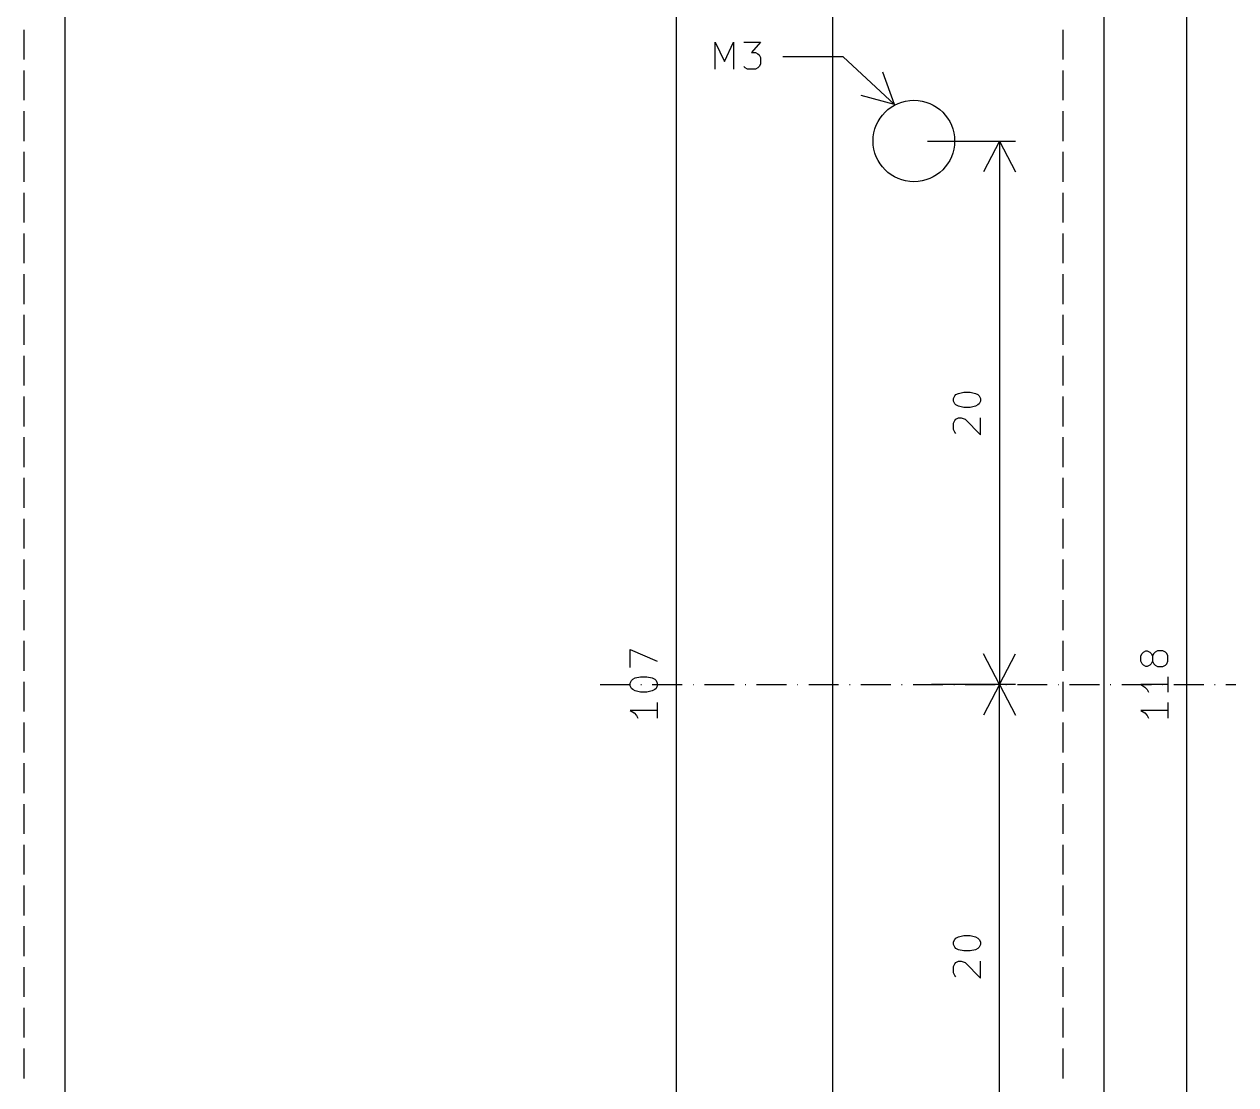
# Model space of a CAD drawing. Header units: millimetres. Extents: x 132 to 491, y -200 to -1.
# Drawn here: x 421.8 to 466.4, y -122.03 to -83 of the extents above; entities that cross this region are included whole.
import ezdxf

# ---------------------------------------------------------------- set-up
doc = ezdxf.new("R2010")
doc.units = ezdxf.units.MM
doc.layers.add('User.3', color=254, linetype='CONTINUOUS', true_color=0xb4dbd2)
doc.layers.add('User.4', color=57, linetype='CONTINUOUS', true_color=0x484848)

msp = doc.modelspace()

# ---------------------------------------------------------------- linework, layer by layer
at = {"layer": 'User.3', "linetype": 'CONTINUOUS'}
for p, q in [((464.6, -166.3), (464.6, -48.3)), ((461.55, -164.8), (461.55, -49.8)), ((423.3, -52.3), (423.3, -162.3)), ((445.8, -53.8), (445.8, -160.8)), ((451.55, -53.8), (451.55, -160.8)), ((421.8, -84.3), (421.8, -83.2)), ((460.05, -84.3), (460.05, -83.2)), ((447.240476, -84.654819), (447.240476, -83.654819)), ((447.240476, -83.654819), (447.573809, -84.369104)), ((447.573809, -84.369104), (447.907142, -83.654819)), ((447.907142, -83.654819), (447.907142, -84.654819)), ((448.288095, -83.654819), (448.907142, -83.654819)), ((448.907142, -83.654819), (448.573809, -84.035771)), ((448.573809, -84.035771), (448.716666, -84.035771)), ((448.716666, -84.035771), (448.811904, -84.08339)), ((448.811904, -84.08339), (448.859523, -84.131009)), ((448.859523, -84.131009), (448.907142, -84.226247)), ((448.907142, -84.226247), (448.907142, -84.464342)), ((451.95, -84.2), (449.722619, -84.2)), ((453.834472, -85.958841), (451.95, -84.2)), ((421.8, -85.8), (421.8, -84.7)), ((448.335714, -84.6072), (448.288095, -84.55958)), ((448.430952, -84.654819), (448.335714, -84.6072)), ((448.716666, -84.654819), (448.430952, -84.654819)), ((448.811904, -84.6072), (448.716666, -84.654819)), ((448.859523, -84.55958), (448.811904, -84.6072)), ((448.907142, -84.464342), (448.859523, -84.55958)), ((460.05, -85.8), (460.05, -84.7)), ((453.834472, -85.958841), (453.411061, -84.761501)), ((453.834472, -85.958841), (452.61081, -85.618913)), ((421.8, -87.3), (421.8, -86.2)), ((460.05, -87.3), (460.05, -86.2)), ((455.05, -87.3), (458.28642, -87.3)), ((457.7, -87.3), (457.113579, -88.426504)), ((457.7, -87.3), (457.7, -107.3)), ((457.7, -87.3), (458.286421, -88.426504)), ((421.8, -88.8), (421.8, -87.7)), ((460.05, -88.8), (460.05, -87.7)), ((421.8, -90.3), (421.8, -89.2)), ((460.05, -90.3), (460.05, -89.2)), ((421.8, -91.8), (421.8, -90.7)), ((460.05, -91.8), (460.05, -90.7)), ((421.8, -93.3), (421.8, -92.2)), ((460.05, -93.3), (460.05, -92.2)), ((421.8, -94.8), (421.8, -93.7)), ((460.05, -94.8), (460.05, -93.7)), ((421.8, -96.3), (421.8, -95.2)), ((460.05, -96.3), (460.05, -95.2)), ((421.8, -97.8), (421.8, -96.7)), ((456.004819, -96.77619), (456.052438, -96.680952)), ((456.004819, -96.871428), (456.004819, -96.77619)), ((456.052438, -96.680952), (456.100057, -96.633333)), ((456.100057, -96.633333), (456.195295, -96.585714)), ((456.195295, -96.585714), (456.385771, -96.538095)), ((456.385771, -96.538095), (456.623866, -96.538095)), ((456.623866, -96.538095), (456.814342, -96.585714)), ((456.814342, -96.585714), (456.90958, -96.633333)), ((456.90958, -96.633333), (456.9572, -96.680952)), ((456.9572, -96.680952), (457.004819, -96.77619)), ((457.004819, -96.77619), (457.004819, -96.871428)), ((460.05, -97.8), (460.05, -96.7)), ((456.052438, -96.966666), (456.004819, -96.871428)), ((456.100057, -97.014285), (456.052438, -96.966666)), ((456.195295, -97.061904), (456.100057, -97.014285)), ((456.385771, -97.109523), (456.195295, -97.061904)), ((456.623866, -97.109523), (456.385771, -97.109523)), ((456.814342, -97.061904), (456.623866, -97.109523)), ((456.90958, -97.014285), (456.814342, -97.061904)), ((456.9572, -96.966666), (456.90958, -97.014285)), ((457.004819, -96.871428), (456.9572, -96.966666)), ((456.004819, -97.680952), (456.052438, -97.585714)), ((456.052438, -97.585714), (456.100057, -97.538095)), ((456.100057, -97.538095), (456.195295, -97.490476)), ((456.195295, -97.490476), (456.290533, -97.490476)), ((456.290533, -97.490476), (456.43339, -97.538095)), ((456.43339, -97.538095), (457.004819, -98.109523)), ((457.004819, -98.109523), (457.004819, -97.490476)), ((456.004819, -97.919047), (456.004819, -97.680952)), ((456.052438, -98.014285), (456.004819, -97.919047)), ((456.100057, -98.061904), (456.052438, -98.014285)), ((421.8, -99.3), (421.8, -98.2)), ((460.05, -99.3), (460.05, -98.2)), ((421.8, -100.8), (421.8, -99.7)), ((460.05, -100.8), (460.05, -99.7)), ((421.8, -102.3), (421.8, -101.2)), ((460.05, -102.3), (460.05, -101.2)), ((421.8, -103.8), (421.8, -102.7)), ((460.05, -103.8), (460.05, -102.7)), ((421.8, -105.3), (421.8, -104.2)), ((460.05, -105.3), (460.05, -104.2)), ((421.8, -106.8), (421.8, -105.7)), ((460.05, -106.8), (460.05, -105.7)), ((444.104819, -106.680951), (444.104819, -106.014285)), ((444.104819, -106.014285), (445.104819, -106.442856)), ((462.952438, -106.157142), (463.000057, -106.109523)), ((463.000057, -106.109523), (463.095295, -106.061904)), ((463.095295, -106.061904), (463.142914, -106.061904)), ((463.142914, -106.061904), (463.238152, -106.109523)), ((463.238152, -106.109523), (463.285771, -106.157142)), ((463.428628, -106.109523), (463.381009, -106.157142)), ((463.523866, -106.061904), (463.428628, -106.109523)), ((463.714342, -106.061904), (463.523866, -106.061904)), ((463.80958, -106.109523), (463.714342, -106.061904)), ((463.8572, -106.157142), (463.80958, -106.109523)), ((457.7, -107.3), (457.113579, -106.173496)), ((457.7, -107.3), (458.286421, -106.173496)), ((462.904819, -106.25238), (462.952438, -106.157142)), ((462.904819, -106.442856), (462.904819, -106.25238)), ((462.952438, -106.538094), (462.904819, -106.442856)), ((463.000057, -106.585713), (462.952438, -106.538094)), ((463.095295, -106.633332), (463.000057, -106.585713)), ((463.238152, -106.585713), (463.142914, -106.633332)), ((463.285771, -106.538094), (463.238152, -106.585713)), ((463.285771, -106.157142), (463.33339, -106.25238)), ((463.33339, -106.442856), (463.285771, -106.538094)), ((463.381009, -106.157142), (463.33339, -106.25238)), ((463.33339, -106.25238), (463.33339, -106.442856)), ((463.33339, -106.442856), (463.381009, -106.538094)), ((463.381009, -106.538094), (463.428628, -106.585713)), ((463.428628, -106.585713), (463.523866, -106.633332)), ((463.714342, -106.633332), (463.80958, -106.585713)), ((463.80958, -106.585713), (463.8572, -106.538094)), ((463.904819, -106.25238), (463.8572, -106.157142)), ((463.8572, -106.538094), (463.904819, -106.442856)), ((463.904819, -106.442856), (463.904819, -106.25238)), ((444.295295, -107.061904), (444.485771, -107.014285)), ((444.485771, -107.014285), (444.723866, -107.014285)), ((444.723866, -107.014285), (444.914342, -107.061904)), ((463.142914, -106.633332), (463.095295, -106.633332)), ((463.523866, -106.633332), (463.714342, -106.633332)), ((463.904819, -107.014285), (463.904819, -107.585713)), ((421.8, -108.3), (421.8, -107.2)), ((443, -107.3), (444.1, -107.3)), ((444.104819, -107.25238), (444.152438, -107.157142)), ((444.104819, -107.347618), (444.104819, -107.25238)), ((444.152438, -107.442856), (444.104819, -107.347618)), ((444.152438, -107.157142), (444.200057, -107.109523)), ((444.200057, -107.490475), (444.152438, -107.442856)), ((444.200057, -107.109523), (444.295295, -107.061904)), ((444.5, -107.3), (444.52, -107.3)), ((444.914342, -107.061904), (445.00958, -107.109523)), ((444.92, -107.3), (446.02, -107.3)), ((445.00958, -107.109523), (445.0572, -107.157142)), ((445.0572, -107.442856), (445.00958, -107.490475)), ((445.0572, -107.157142), (445.104819, -107.25238)), ((445.104819, -107.347618), (445.0572, -107.442856)), ((445.104819, -107.25238), (445.104819, -107.347618)), ((446.42, -107.3), (446.44, -107.3)), ((446.84, -107.3), (447.94, -107.3)), ((448.34, -107.3), (448.36, -107.3)), ((448.76, -107.3), (449.86, -107.3)), ((450.26, -107.3), (450.28, -107.3)), ((450.68, -107.3), (451.78, -107.3)), ((452.18, -107.3), (452.2, -107.3)), ((452.6, -107.3), (453.7, -107.3)), ((454.1, -107.3), (454.12, -107.3)), ((454.52, -107.3), (455.62, -107.3)), ((458.28642, -107.3), (455.2, -107.3)), ((456.02, -107.3), (456.04, -107.3)), ((456.44, -107.3), (457.54, -107.3)), ((458.28642, -107.3), (456.55, -107.3)), ((457.7, -107.3), (457.113579, -108.426504)), ((457.7, -127.3), (457.7, -107.3)), ((457.7, -107.3), (458.286421, -108.426504)), ((457.94, -107.3), (457.96, -107.3)), ((458.36, -107.3), (459.46, -107.3)), ((459.86, -107.3), (459.88, -107.3)), ((460.05, -108.3), (460.05, -107.2)), ((460.28, -107.3), (461.38, -107.3)), ((461.78, -107.3), (461.8, -107.3)), ((462.2, -107.3), (463.3, -107.3)), ((463.904819, -107.299999), (462.904819, -107.299999)), ((462.904819, -107.299999), (463.047676, -107.395237)), ((463.047676, -107.395237), (463.142914, -107.490475)), ((463.7, -107.3), (463.72, -107.3)), ((464.12, -107.3), (465.22, -107.3)), ((465.62, -107.3), (465.64, -107.3)), ((466.04, -107.3), (466.4, -107.3)), ((444.295295, -107.538094), (444.200057, -107.490475)), ((444.485771, -107.585713), (444.295295, -107.538094)), ((444.723866, -107.585713), (444.485771, -107.585713)), ((444.914342, -107.538094), (444.723866, -107.585713)), ((445.00958, -107.490475), (444.914342, -107.538094)), ((463.142914, -107.490475), (463.190533, -107.585713)), ((445.104819, -108.25238), (444.104819, -108.25238)), ((444.104819, -108.25238), (444.247676, -108.347618)), ((444.247676, -108.347618), (444.342914, -108.442856)), ((445.104819, -107.966666), (445.104819, -108.538094)), ((463.904819, -108.25238), (462.904819, -108.25238)), ((462.904819, -108.25238), (463.047676, -108.347618)), ((463.047676, -108.347618), (463.142914, -108.442856)), ((463.904819, -107.966666), (463.904819, -108.538094)), ((421.8, -109.8), (421.8, -108.7)), ((444.342914, -108.442856), (444.390533, -108.538094)), ((460.05, -109.8), (460.05, -108.7)), ((463.142914, -108.442856), (463.190533, -108.538094)), ((421.8, -111.3), (421.8, -110.2)), ((460.05, -111.3), (460.05, -110.2)), ((421.8, -112.8), (421.8, -111.7)), ((460.05, -112.8), (460.05, -111.7)), ((421.8, -114.3), (421.8, -113.2)), ((460.05, -114.3), (460.05, -113.2)), ((421.8, -115.8), (421.8, -114.7)), ((460.05, -115.8), (460.05, -114.7)), ((421.8, -117.3), (421.8, -116.2)), ((460.05, -117.3), (460.05, -116.2)), ((456.004819, -116.77619), (456.052438, -116.680952)), ((456.004819, -116.871428), (456.004819, -116.77619)), ((456.052438, -116.680952), (456.100057, -116.633333)), ((456.100057, -116.633333), (456.195295, -116.585714)), ((456.195295, -116.585714), (456.385771, -116.538095)), ((456.385771, -116.538095), (456.623866, -116.538095)), ((456.623866, -116.538095), (456.814342, -116.585714)), ((456.814342, -116.585714), (456.90958, -116.633333)), ((456.90958, -116.633333), (456.9572, -116.680952)), ((456.9572, -116.680952), (457.004819, -116.77619)), ((457.004819, -116.77619), (457.004819, -116.871428)), ((456.052438, -116.966666), (456.004819, -116.871428)), ((456.100057, -117.014285), (456.052438, -116.966666)), ((456.195295, -117.061904), (456.100057, -117.014285)), ((456.385771, -117.109523), (456.195295, -117.061904)), ((456.623866, -117.109523), (456.385771, -117.109523)), ((456.814342, -117.061904), (456.623866, -117.109523)), ((456.90958, -117.014285), (456.814342, -117.061904)), ((456.9572, -116.966666), (456.90958, -117.014285)), ((457.004819, -116.871428), (456.9572, -116.966666)), ((421.8, -118.8), (421.8, -117.7)), ((456.004819, -117.680952), (456.052438, -117.585714)), ((456.004819, -117.919047), (456.004819, -117.680952)), ((456.052438, -117.585714), (456.100057, -117.538095)), ((456.100057, -117.538095), (456.195295, -117.490476)), ((456.195295, -117.490476), (456.290533, -117.490476)), ((456.290533, -117.490476), (456.43339, -117.538095)), ((456.43339, -117.538095), (457.004819, -118.109523)), ((457.004819, -118.109523), (457.004819, -117.490476)), ((460.05, -118.8), (460.05, -117.7)), ((456.052438, -118.014285), (456.004819, -117.919047)), ((456.100057, -118.061904), (456.052438, -118.014285)), ((421.8, -120.3), (421.8, -119.2)), ((460.05, -120.3), (460.05, -119.2)), ((421.8, -121.8), (421.8, -120.7)), ((460.05, -121.8), (460.05, -120.7))]:
    msp.add_line(p, q, dxfattribs=at)
at = {"layer": 'User.3'}
msp.add_circle((454.55, -87.3), 1.5, dxfattribs=at)
at = {"layer": 'User.4', "linetype": 'CONTINUOUS'}
for p, q in [((461.55, -164.8), (461.55, -49.8)), ((423.3, -52.3), (423.3, -162.3)), ((451.55, -53.8), (451.55, -160.8)), ((421.8, -84.3), (421.8, -83.2)), ((460.05, -84.3), (460.05, -83.2)), ((421.8, -85.8), (421.8, -84.7)), ((460.05, -85.8), (460.05, -84.7)), ((421.8, -87.3), (421.8, -86.2)), ((460.05, -87.3), (460.05, -86.2)), ((421.8, -88.8), (421.8, -87.7)), ((460.05, -88.8), (460.05, -87.7)), ((421.8, -90.3), (421.8, -89.2)), ((460.05, -90.3), (460.05, -89.2)), ((421.8, -91.8), (421.8, -90.7)), ((460.05, -91.8), (460.05, -90.7)), ((421.8, -93.3), (421.8, -92.2)), ((460.05, -93.3), (460.05, -92.2)), ((421.8, -94.8), (421.8, -93.7)), ((460.05, -94.8), (460.05, -93.7)), ((421.8, -96.3), (421.8, -95.2)), ((460.05, -96.3), (460.05, -95.2)), ((421.8, -97.8), (421.8, -96.7)), ((460.05, -97.8), (460.05, -96.7)), ((421.8, -99.3), (421.8, -98.2)), ((460.05, -99.3), (460.05, -98.2)), ((421.8, -100.8), (421.8, -99.7)), ((460.05, -100.8), (460.05, -99.7)), ((421.8, -102.3), (421.8, -101.2)), ((460.05, -102.3), (460.05, -101.2)), ((421.8, -103.8), (421.8, -102.7)), ((460.05, -103.8), (460.05, -102.7)), ((421.8, -105.3), (421.8, -104.2)), ((460.05, -105.3), (460.05, -104.2)), ((421.8, -106.8), (421.8, -105.7)), ((460.05, -106.8), (460.05, -105.7)), ((421.8, -108.3), (421.8, -107.2)), ((460.05, -108.3), (460.05, -107.2)), ((421.8, -109.8), (421.8, -108.7)), ((460.05, -109.8), (460.05, -108.7)), ((421.8, -111.3), (421.8, -110.2)), ((460.05, -111.3), (460.05, -110.2)), ((421.8, -112.8), (421.8, -111.7)), ((460.05, -112.8), (460.05, -111.7)), ((421.8, -114.3), (421.8, -113.2)), ((460.05, -114.3), (460.05, -113.2)), ((421.8, -115.8), (421.8, -114.7)), ((460.05, -115.8), (460.05, -114.7)), ((421.8, -117.3), (421.8, -116.2)), ((460.05, -117.3), (460.05, -116.2)), ((421.8, -118.8), (421.8, -117.7)), ((460.05, -118.8), (460.05, -117.7)), ((421.8, -120.3), (421.8, -119.2)), ((460.05, -120.3), (460.05, -119.2)), ((421.8, -121.8), (421.8, -120.7)), ((460.05, -121.8), (460.05, -120.7))]:
    msp.add_line(p, q, dxfattribs=at)
at = {"layer": 'User.4'}
msp.add_circle((454.55, -87.3), 1.5, dxfattribs=at)

doc.saveas('drawing.dxf')
